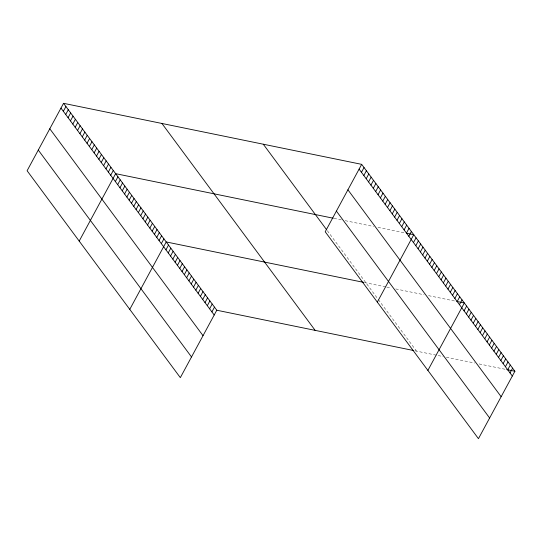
<?xml version="1.0" encoding="UTF-8"?>
<svg xmlns="http://www.w3.org/2000/svg" width="542" height="542" viewBox="0 0 542 542"><rect width="100%" height="100%" fill="white"/><g stroke="black" fill="none" stroke-linecap="round" stroke-linejoin="round"><path stroke-width="0.41" stroke-dasharray="2.71 2.03" d="M334.021 218.379L341.474 219.903M345.2 220.669L373.519 226.468M377.991 227.383L404.82 232.877M364.42 282.531L386.08 286.962M386.825 287.118L391.297 288.032M395.768 288.947L424.088 294.746M428.559 295.661L455.388 301.149M414.982 350.809L443.349 356.616M446.33 357.225L474.656 363.025M479.128 363.939L505.957 369.427M327.341 230.702L377.449 298.357M378.363 299.604L416.52 351.121"/><path stroke-width="0.81" d="M63.549 103.326L27.1 170.737L180.33 377.645L216.786 310.227L63.549 103.326L361.67 164.355L514.9 371.263L478.451 438.674L325.214 231.773L361.67 164.355M63.339 111.293L65.921 106.523M65.711 114.491L68.285 109.721M68.075 117.689L70.656 112.919M70.446 120.886L73.021 116.117M72.811 124.077L75.392 119.315M75.182 127.275L77.757 122.512M77.547 130.473L80.128 125.71M79.918 133.671L82.492 128.908M82.289 136.869L84.864 132.106M84.654 140.066L87.228 135.304M87.025 143.264L89.599 138.501M89.389 146.462L91.971 141.699M91.761 149.66L94.335 144.897M94.125 152.858L96.706 148.095M96.496 156.055L99.071 151.293M98.861 159.253L101.442 154.49M101.232 162.451L103.807 157.688M103.597 165.649L106.178 160.886M105.968 168.847L108.542 164.084M108.339 172.044L110.914 167.282M110.704 175.242L113.278 170.479M79.2 241.088L115.649 173.67L333.276 218.23M115.371 181.543L117.946 176.78M117.668 184.646L120.243 179.883M119.965 187.749L122.546 182.986M122.268 190.852L124.843 186.089M124.565 193.955L127.14 189.192M126.862 197.064L129.443 192.295M129.159 200.167L131.74 195.398M131.462 203.27L134.037 198.501M133.759 206.373L136.333 201.604M136.056 209.476L138.637 204.707M138.352 212.579L140.934 207.81M140.656 215.682L143.23 210.919M142.952 218.785L145.527 214.022M145.249 221.888L147.831 217.125M147.553 224.991L150.127 220.228M149.849 228.094L152.424 223.331M152.146 231.197L154.721 226.434M154.443 234.307L157.024 229.537M156.746 237.41L159.321 232.64M159.043 240.512L161.618 235.743M161.34 243.615L163.914 238.846M129.768 309.367L166.218 241.949L363.648 282.368M165.94 249.821L168.515 245.059M168.237 252.924L170.811 248.161M170.534 256.027L173.115 251.264M172.83 259.13L175.412 254.367M175.134 262.233L177.708 257.47M177.43 265.336L180.005 260.573M179.727 268.446L182.308 263.676M182.024 271.549L184.605 266.779M184.327 274.652L186.902 269.882M186.624 277.755L189.199 272.985M188.921 280.858L191.502 276.088M191.224 283.961L193.799 279.198M193.521 287.064L196.096 282.301M195.818 290.166L198.392 285.404M198.115 293.269L200.696 288.507M200.418 296.372L202.993 291.61M202.715 299.475L205.289 294.712M205.012 302.585L207.586 297.815M207.308 305.688L209.889 300.918M209.612 308.791L212.186 304.021M211.908 311.894L214.483 307.124M361.46 172.322L364.034 167.553M363.824 175.52L366.406 170.75M366.196 178.718L368.77 173.948M368.56 181.916L371.141 177.146M370.931 185.113L373.506 180.344M373.296 188.311L375.877 183.542M375.667 191.509L378.241 186.739M378.031 194.707L380.613 189.937M380.403 197.905L382.977 193.135M382.774 201.102L385.348 196.333M385.138 204.3L387.713 199.531M387.51 207.498L390.084 202.728M389.874 210.696L392.455 205.926M392.245 213.894L394.82 209.124M394.61 217.085L397.191 212.322M396.981 220.282L399.556 215.52M399.346 223.48L401.927 218.717M401.717 226.678L404.291 221.915M404.081 229.876L406.663 225.113M406.453 233.074L409.027 228.311M408.824 236.271L411.398 231.509M377.313 302.118L413.763 234.706L406.31 233.182M413.485 242.572L416.066 237.809M415.789 245.675L418.363 240.912M418.085 248.785L420.66 244.015M420.382 251.888L422.963 247.118M422.679 254.991L425.26 250.221M424.982 258.094L427.557 253.324M427.279 261.197L429.853 256.427M429.576 264.3L432.157 259.53M431.872 267.402L434.454 262.64M434.176 270.505L436.75 265.743M436.473 273.608L439.047 268.846M438.769 276.711L441.351 271.948M441.066 279.814L443.647 275.051M443.37 282.924L445.944 278.154M445.666 286.027L448.241 281.257M447.963 289.13L450.544 284.36M450.267 292.233L452.841 287.463M452.563 295.336L455.138 290.566M454.86 298.439L457.434 293.669M457.157 301.542L459.738 296.779M459.46 304.645L462.035 299.882M427.882 370.396L464.331 302.985L456.879 301.46M464.054 310.851L466.628 306.088M466.35 313.953L468.932 309.191M468.654 317.056L471.228 312.294M470.951 320.166L473.525 315.397M473.247 323.269L475.829 318.5M475.544 326.372L478.125 321.602M477.848 329.475L480.422 324.705M480.144 332.578L482.719 327.808M482.441 335.681L485.022 330.918M484.738 338.784L487.319 334.021M487.041 341.887L489.616 337.124M489.338 344.99L491.912 340.227M491.635 348.093L494.216 343.33M493.938 351.196L496.513 346.433M496.235 354.305L498.809 349.536M498.532 357.408L501.106 352.639M500.828 360.511L503.41 355.742M503.132 363.614L505.706 358.845M505.429 366.717L508.003 361.948M507.725 369.82L510.3 365.057M510.022 372.923L512.603 368.16M216.786 310.227L413.451 350.491M506.702 369.583L514.9 371.263M359.089 169.124L512.326 376.026M347.91 189.795L501.147 396.703M336.392 211.095L489.629 417.997M263.29 144.219L326.42 229.462M161.929 123.468L315.159 330.369M60.975 108.095L214.205 314.997M49.796 128.766L203.026 335.667M38.279 150.066L191.509 356.968"/></g></svg>
